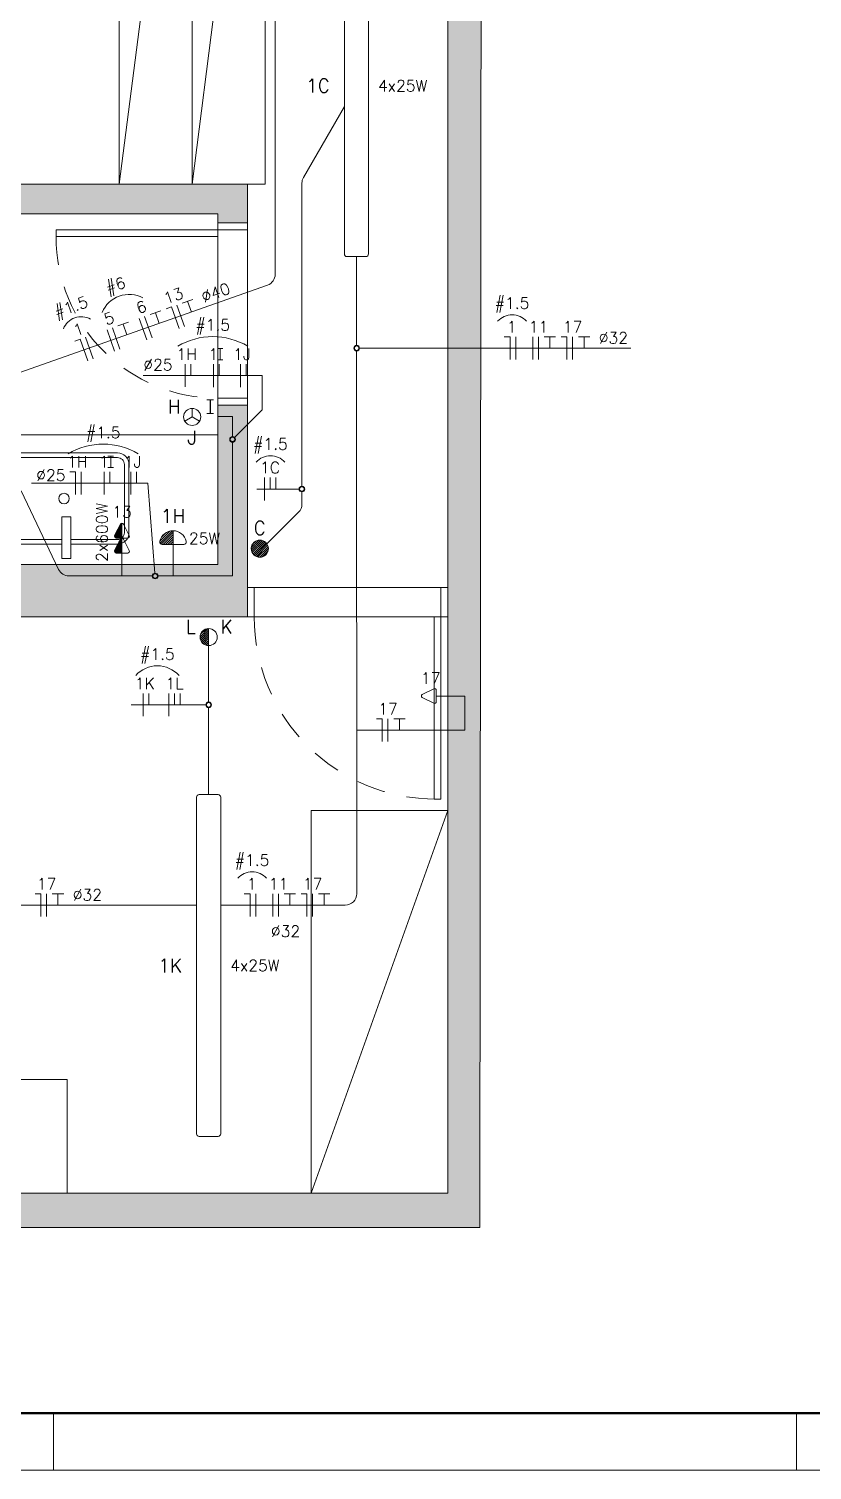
# Model space of a CAD drawing. Extents: x 0 to 175, y -16 to 63.
# Drawn here: x 57.08 to 60.52, y 35.53 to 41.85 of the extents above; entities that cross this region are included whole.
import ezdxf

# ---------------------------------------------------------------- set-up
doc = ezdxf.new("R2010")
doc.units = 0
doc.header["$LTSCALE"] = 0.5
doc.header["$MEASUREMENT"] = 0
doc.linetypes.add('HIDDEN', pattern=[0.375, 0.25, -0.125])
doc.layers.get('0').update_dxf_attribs({"linetype": 'CONTINUOUS'})
doc.layers.add('ARQ - HATCH 01', color=172, linetype='CONTINUOUS', transparency=0.6)
for name, color, linetype, lineweight in [('ARQ - PAR01', 172, 'CONTINUOUS', 30), ('COT01', 1, 'CONTINUOUS', 9), ('ELE01 - ELETROD', 40, 'CONTINUOUS', 20), ('ELE01 - INTER', 100, 'CONTINUOUS', 15), ('ELE01 - INTER TXT', 100, 'CONTINUOUS', 9), ('ELE01 - LAMP', 50, 'CONTINUOUS', 20), ('ELE01 - LAMP TXT', 100, 'CONTINUOUS', 15), ('ELE01 - TOM 127V', 130, 'CONTINUOUS', 15), ('ELE01 - TOM 127V TXT', 130, 'CONTINUOUS', 15), ('ELE03 - CIRCUITOS', 2, 'CONTINUOUS', 5), ('ELE03 - FASE', 242, 'CONTINUOUS', 20), ('ELE03 - NEUTRO', 141, 'CONTINUOUS', 20), ('ELE03 - RETORNO', 173, 'CONTINUOUS', 20), ('ELE03 - TERRA', 112, 'CONTINUOUS', 20), ('Simbologia', 122, 'CONTINUOUS', 20), ('TXT02', 2, 'CONTINUOUS', 20)]:
    doc.layers.add(name, color=color, linetype=linetype, lineweight=lineweight)
for name, color, linetype, lineweight, transparency in [('ARQ - PISO TRANSPARENTE', 121, 'CONTINUOUS', 9, 0.9), ('ARQ - POR01 TRANSPARENTE', 20, 'CONTINUOUS', 9, 0.45), ('ARQ01', 144, 'CONTINUOUS', 9, 0.5), ('ELE01 - INTER HATCH', 100, 'CONTINUOUS', 15, 0.45)]:
    doc.layers.add(name, color=color, linetype=linetype, lineweight=lineweight, transparency=transparency)
doc.layers.add('MARGEM', color=1, linetype='CONTINUOUS')
doc.styles.add('ROMANS', font='romans.shx')
doc.styles.get("Standard").update_dxf_attribs({"font": 'romans.shx'})

# ---------------------------------------------------------------- blocks, each defined once
blk = doc.blocks.new('MAR-A1')
at = {"layer": 'MARGEM', "color": 2, "lineweight": 20}
for p, q in [((-62.1, 0), (-62.1, -1)), ((-49.05, 0), (-49.05, -1))]:
    blk.add_line(p, q, dxfattribs=at)
blk.add_lwpolyline([(-83.1, 58.4), (-83.1, -1), (1, -1), (1, 58.4)], close=True, dxfattribs=at)
at = {"layer": 'MARGEM', "color": 6, "lineweight": 50}
blk.add_lwpolyline([(-80.6, 0), (0, 0), (0, 57.4), (-80.6, 57.4)], close=True, dxfattribs=at)
blk = doc.blocks.new('*U311')
at = {"layer": 'ARQ - HATCH 01'}
h = blk.add_hatch(color=256, dxfattribs=at)
h.dxf.hatch_style = 1
h.paths.add_polyline_path([(2.5318, 5.7897), (2.4, 5.7898), (2.4, 5.98), (2.2, 5.98), (2.2, 5.79), (2.1029, 5.79), (2.1029, 5.64), (2.5318, 5.64)])
h.paths.add_polyline_path([(2.4, 7.13), (2.2, 7.13), (2.2, 6.78), (2.4, 6.78)])
h.paths.add_polyline_path([(12.15, 0.9882), (12.15, 5.78), (3.4321, 5.7898), (3.4321, 5.64), (12, 5.64), (12, 1.1354), (11.3067, 1.1354), (11.3067, 0.9854), (12, 0.9882)])
h.paths.add_polyline_path([(9.47, 4.76), (8.5397, 4.76), (8.5397, 4.63), (9.24, 4.63), (9.24, 1.14), (8.94, 1.14), (8.94, 0.9882), (9.9263, 0.9882), (9.9267, 1.1354), (9.47, 1.1354)], flags=17)
h.paths.add_polyline_path([(7.7, 4.63), (7.7397, 4.63), (7.7397, 4.76), (7.57, 4.76), (7.57, 0.15), (7.02, 0.15), (7.02, 0), (7.72, 0), (7.72, 0.9882), (7.95, 0.9882), (7.95, 1.14), (7.7, 1.14)])
h.paths.add_polyline_path([(5.06, 1.27), (4.2401, 1.27), (4.2401, 1.0727), (4.93, 1.0727), (4.93, 0), (5.64, 0), (5.64, 0.15), (5.06, 0.15)])
h.paths.add_polyline_path([(0.21, 5.64), (0.13, 5.64), (0.13, 6.98), (0.22, 6.98), (0.22, 7.13), (0, 7.13), (0, 1.0727), (0.71, 1.0727), (0.71, 1.27), (0.21, 1.27)])
h.paths.add_polyline_path([(3.08, 1.27), (2.4143, 1.27), (2.2, 1.27), (1.7, 1.27), (1.7, 1.0727), (3.08, 1.0747)])
h.paths.add_polyline_path([(5.06, 4.8377), (4.9353, 4.8377), (4.9353, 4.1977), (5.06, 4.1977)], flags=17)
for p, q in [((5.06, 4.8377), (7.57, 4.5177)), ((5.06, 4.5177), (7.57, 4.5177)), ((5.06, 4.5177), (7.57, 4.1977)), ((12, 3.969), (11.5, 3.969)), ((11.5, 3.969), (11.5, 3.469))]:
    blk.add_line(p, q)
for points in [[(10.32, 5.64), (12, 5.04)], [(10.32, 5.64), (10.32, 5.04), (12, 5.04)], [(7.57, 4.1977), (4.9353, 4.1977), (4.9353, 4.8377), (7.57, 4.8377)], [(7.57, 4.8377), (7.57, 4.76)]]:
    blk.add_lwpolyline(points)
for points in [[(9.14, 3.28), (8.67, 3.28), (8.67, 4.63), (9.24, 4.63), (9.24, 2.48), (9.14, 2.48)], [(9.03, 3.985), (9.2139, 3.985), (9.2139, 3.945), (9.03, 3.945)]]:
    blk.add_lwpolyline(points, close=True)
for points in [[(9.15, 3.985), (9.15, 4.19, 0.414214), (9.1, 4.24), (8.8, 4.24, 0.414214), (8.75, 4.19), (8.75, 3.72, 0.414214), (8.8, 3.67), (9.1, 3.67, 0.414214), (9.15, 3.72), (9.15, 3.945)], [(9.13, 3.985), (9.13, 4.19, 0.414214), (9.1, 4.22), (8.8, 4.22, 0.414214), (8.77, 4.19), (8.77, 3.72, 0.414214), (8.8, 3.69), (9.1, 3.69, 0.414214), (9.13, 3.72), (9.13, 3.945)]]:
    blk.add_lwpolyline(points, format="xyb")
blk.add_circle((8.95, 3.955), 0.0229)
at = {"layer": 'ARQ - PAR01', "lineweight": 20}
blk.add_lwpolyline([(12.15, 0.9882), (12.15, 5.78), (3.4321, 5.7898), (3.4321, 5.64), (12, 5.64), (12, 1.1354), (11.3067, 1.1354), (11.3067, 0.9854), (12, 0.9882), (12.15, 0.9882)], dxfattribs=at)
for points in [[(7.7, 4.63), (7.7397, 4.63), (7.7397, 4.76), (7.57, 4.76), (7.57, 0.15), (7.02, 0.15), (7.02, 0), (7.72, 0), (7.72, 0.9882), (7.95, 0.9882), (7.95, 1.14), (7.7, 1.14)], [(9.47, 4.76), (8.5397, 4.76), (8.5397, 4.63), (9.24, 4.63), (9.24, 1.14), (8.94, 1.14), (8.94, 0.9882), (9.9263, 0.9882), (9.9267, 1.1354), (9.47, 1.1354)]]:
    blk.add_lwpolyline(points, close=True, dxfattribs=at)
at = {"layer": 'ARQ - PISO TRANSPARENTE'}
for p, q in [((9.34, 4.79), (9.34, 5.61)), ((9.47, 5.58), (9.47, 4.79)), ((7.7697, 4.76), (8.5097, 4.76)), ((7.7697, 4.63), (8.5097, 4.63))]:
    blk.add_line(p, q, dxfattribs=at)
at = {"layer": 'ARQ - POR01 TRANSPARENTE'}
for p, q in [((9.34, 5.64), (9.34, 5.61)), ((9.47, 5.64), (9.47, 5.58)), ((9.34, 5.61), (10.27, 5.61)), ((9.47, 5.58), (10.27, 5.58)), ((10.27, 5.58), (10.27, 5.61)), ((7.7397, 4.76), (7.7697, 4.76)), ((7.7697, 4.76), (7.7697, 3.92)), ((8.5097, 4.76), (8.5097, 4.63)), ((8.5097, 4.76), (8.5397, 4.76)), ((9.34, 4.76), (9.34, 4.79)), ((9.34, 4.79), (9.47, 4.79)), ((9.47, 4.76), (9.47, 4.79)), ((7.7997, 4.63), (7.7397, 4.63)), ((7.7997, 3.92), (7.7997, 4.63)), ((8.5397, 4.63), (8.5097, 4.63)), ((7.7697, 3.92), (7.7997, 3.92))]:
    blk.add_line(p, q, dxfattribs=at)
at = {"layer": 'ARQ - POR01 TRANSPARENTE', "linetype": 'HIDDEN', "lineweight": 9}
for centre, radius in [((9.47, 5.59), 0.8), ((7.7997, 4.63), 0.71)]:
    blk.add_arc(centre, radius, 270, 0, dxfattribs=at)
blk = doc.blocks.new('*U141')
at = {"lineweight": 9}
h = blk.add_hatch(dxfattribs=at)
h.set_pattern_fill('ANSI31', color=256, scale=0.075, angle=-90)
h.paths.add_polyline_path([(0, -0.232, -0.284079), (-0.013, -0.224), (-0.064, -0.123, -0.557537), (-0.051, -0.101), (0, -0.101)])
blk.add_line((0, -0.232), (0, -0.101))
blk.add_lwpolyline([(0, 0), (0, -0.101)])
blk.add_lwpolyline([(0.064, -0.123), (0.013, -0.224, -0.618034), (-0.013, -0.224), (-0.064, -0.123, -0.557537), (-0.051, -0.101), (0.051, -0.101, -0.557537)], format="xyb", close=True)
blk = doc.blocks.new('*U160')
blk.add_lwpolyline([(-0.123, -0.064), (-0.224, -0.013, -0.618034), (-0.224, 0.013), (-0.123, 0.064, -0.557537), (-0.101, 0.051), (-0.101, -0.051, -0.557537)], format="xyb", close=True)
blk.add_lwpolyline([(0, 0), (-0.101, 0)])
blk = doc.blocks.new('*U140')
at = {"lineweight": 9}
h = blk.add_hatch(dxfattribs=at)
h.set_pattern_fill('ANSI31', color=256, scale=0.075, angle=-90)
h.paths.add_polyline_path([(0, -0.232, -0.284079), (-0.013, -0.224), (-0.064, -0.123, -0.557537), (-0.051, -0.101), (0, -0.101)])
blk.add_line((0, -0.232), (0, -0.101))
blk.add_lwpolyline([(0.064, -0.123), (0.013, -0.224, -0.618034), (-0.013, -0.224), (-0.064, -0.123, -0.557537), (-0.051, -0.101), (0.051, -0.101, -0.557537)], format="xyb", close=True)
blk = doc.blocks.new('*U135')
at = {"lineweight": 9}
h = blk.add_hatch(dxfattribs=at)
h.set_pattern_fill('ANSI31', color=0, scale=0.075, angle=-90)
h.set_pattern_definition([(315, (-0.000575, 1e-19), (0.00662913, 0.00662913), [])])
h.paths.add_polyline_path([(0, -0.1182), (-0.0629, -0.1182, 0.484596), (-0.0775, -0.1367, 0.349314), (0.0006, -0.1978)])
at = {"color": 0}
for q in [(0, 0), (0.0006, -0.1978)]:
    blk.add_line((0, -0.1182), q, dxfattribs=at)
blk.add_lwpolyline([(0.0629, -0.1182), (-0.0629, -0.1182, 0.484596), (-0.0775, -0.1367, 0.789489), (0.0775, -0.1367, 0.484596)], format="xyb", close=True, dxfattribs=at)
blk = doc.blocks.new('Fio-TERRA')
at = {"layer": 'ELE03 - TERRA'}
for p, q in [((-0.1, 0.2), (0.1, 0.2)), ((0, 0), (0, 0.2))]:
    blk.add_line(p, q, dxfattribs=at)
blk = doc.blocks.new('Fio-FASE')
at = {"layer": 'ELE03 - FASE'}
blk.add_line((0, -0.2), (0, 0.2), dxfattribs=at)
blk = doc.blocks.new('Fio-NEUTRO')
at = {"layer": 'ELE03 - NEUTRO'}
for p, q in [((0, 0.2), (0.1, 0.2)), ((0, -0.2), (0, 0.2))]:
    blk.add_line(p, q, dxfattribs=at)
blk = doc.blocks.new('Fio-RETORNO')
at = {"layer": 'ELE03 - RETORNO'}
blk.add_line((0, 0), (0, 0.2), dxfattribs=at)

msp = doc.modelspace()

# ---------------------------------------------------------------- hatches: boundary and pattern name
at = {"layer": 'ELE01 - INTER HATCH'}
h = msp.add_hatch(dxfattribs=at)
h.set_pattern_fill('ANSI31', color=256, scale=0.05)
h.set_pattern_definition([(45, (8.501104, -14.7139414), (-0.0044194174, 0.0044194174), [])])
edge = h.paths.add_edge_path()
edge.add_arc((58.0907, 39.5712), 0.0375, 0, 360)
h = msp.add_hatch(dxfattribs=at)
h.set_pattern_fill('ANSI31', color=256, scale=0.05)
h.set_pattern_definition([(45, (56.112625, 44.1946015), (-0.0044194174, 0.0044194174), [])])
edge = h.paths.add_edge_path()
edge.add_arc((57.8661, 39.1829), 0.0375, 90, 180)
edge.add_arc((57.8661, 39.1829), 0.0375, 180, 270)
edge.add_line((57.8661, 39.1454), (57.8661, 39.1829))
edge.add_line((57.8661, 39.1829), (57.8661, 39.2204))

# ---------------------------------------------------------------- linework, layer by layer
at = {"layer": 'ELE01 - ELETROD'}
for points in [[(57.0079, 40.3336), (58.1249, 40.7281, 0.317944), (58.1582, 40.7752), (58.1582, 42.3388, -0.122171), (58.164, 42.3622), (58.4353, 42.8754, 0.122171), (58.4411, 42.8988), (58.4411, 43.4658)], [(58.2757, 39.8455), (58.2757, 41.1758, -0.131652), (58.2824, 41.2008), (58.4619, 41.5117)], [(58.5152, 40.439), (58.5161, 38.0562, -0.414327), (58.4661, 38.0062), (57.9192, 38.0062)], [(57.0433, 39.8252), (57.2076, 39.4797, 0.28941), (57.2527, 39.4512), (57.6188, 39.4512)], [(58.1173, 39.5873), (58.2611, 39.7311, 0.198912), (58.2757, 39.7665), (58.2757, 39.8205)]]:
    msp.add_lwpolyline(points, format="xyb", dxfattribs=at)
for points in [[(58.515, 40.8536), (58.5152, 40.4639)], [(57.9711, 40.1515), (57.9061, 40.1515)], [(57.9711, 40.0634), (57.9711, 40.1515)], [(57.6438, 39.4512), (57.9711, 39.4512), (57.9711, 40.0384)], [(57.4855, 39.5012), (57.4855, 39.4512)], [(57.7098, 39.5024), (57.7098, 39.4524)], [(57.8661, 39.1454), (57.8661, 38.8981)], [(58.9161, 38.9243), (58.9913, 38.9243), (58.9913, 38.7743), (58.5158, 38.7743)], [(57.8661, 38.8731), (57.8661, 38.4912)], [(56.099, 38.0062), (57.8131, 38.0062)]]:
    msp.add_lwpolyline(points, dxfattribs=at)
at = {"layer": 'ELE01 - INTER'}
for p, q in [((57.7938, 40.1495), (57.7938, 40.187)), ((57.7938, 40.1495), (57.7613, 40.1307)), ((57.7938, 40.1495), (57.8262, 40.1307)), ((57.8661, 39.1454), (57.8661, 39.2204))]:
    msp.add_line(p, q, dxfattribs=at)
for centre in [(57.7938, 40.1495), (58.0907, 39.5712), (57.8661, 39.1829)]:
    msp.add_circle(centre, 0.0375, dxfattribs=at)
at = {"layer": 'ELE01 - INTER TXT'}
for p, q in [((57.8578, 40.225), (57.8725, 40.225)), ((57.8871, 40.225), (57.8725, 40.225)), ((57.8579, 40.165), (57.8725, 40.165)), ((57.8872, 40.165), (57.8725, 40.165))]:
    msp.add_line(p, q, dxfattribs=at)
at = {"layer": 'ELE01 - LAMP'}
for points in [[(58.568, 40.8648), (58.568, 42.3423, 0.414214), (58.5568, 42.3536), (58.4732, 42.3536, 0.414214), (58.4619, 42.3423), (58.4619, 40.8648, 0.414214), (58.4732, 40.8536), (58.5568, 40.8536, 0.414214)], [(57.9192, 37.0025), (57.9192, 38.48, 0.414214), (57.9079, 38.4912), (57.8243, 38.4912, 0.414214), (57.8131, 38.48), (57.8131, 37.0025, 0.414214), (57.8243, 36.9912), (57.9079, 36.9912, 0.414214)]]:
    msp.add_lwpolyline(points, format="xyb", close=True, dxfattribs=at)
at = {"layer": 'ELE03 - CIRCUITOS'}
for points in [[(59.7201, 40.4515), (58.5286, 40.4515)], [(57.5792, 40.3309), (58.1014, 40.3308), (58.1014, 40.1812), (57.98, 40.0598)], [(57.5994, 39.8587), (57.0886, 39.8586)], [(57.5994, 39.8587), (57.6294, 39.4635)], [(58.2632, 39.833), (58.0771, 39.833)], [(57.5259, 38.8856), (57.8536, 38.8856)]]:
    msp.add_lwpolyline(points, dxfattribs=at)
for centre, radius in [((58.5161, 40.4515), 0.0125), ((58.5161, 40.4515), 0.01), ((57.9711, 40.0509), 0.0125), ((57.9711, 40.0509), 0.01), ((58.2757, 39.833), 0.0125), ((58.2757, 39.833), 0.01), ((57.6313, 39.4511), 0.0125), ((57.6313, 39.4511), 0.01), ((57.8661, 38.8856), 0.0125), ((57.8661, 38.8856), 0.01)]:
    msp.add_circle(centre, radius, dxfattribs=at)
at = {"layer": 'Simbologia'}
for centre, radius, start, end in [((57.5168, 40.5587), 0.1285, 61.62014, 157.27803), ((57.3074, 40.5036), 0.0856, 61.62014, 157.27803), ((59.1985, 40.5121), 0.0856, 42.17105, 137.82895), ((57.8841, 40.2005), 0.3015, 59.31209, 120.68791), ((57.4033, 39.7284), 0.3015, 59.31209, 120.68791), ((58.1375, 39.8935), 0.0856, 42.17105, 137.82895), ((57.6411, 38.9283), 0.1285, 42.17105, 137.82895), ((58.057, 38.0668), 0.0856, 42.17105, 137.82895)]:
    msp.add_arc(centre, radius, start, end, dxfattribs=at)
at = {"layer": 'TXT02'}
for p, q in [((57.9044, 40.4497), (57.9166, 40.4497)), ((57.9288, 40.4497), (57.9166, 40.4497)), ((57.9045, 40.3997), (57.9167, 40.3997)), ((57.9289, 40.3997), (57.9167, 40.3997)), ((57.4236, 39.9776), (57.4358, 39.9776)), ((57.4236, 39.9276), (57.4358, 39.9276)), ((57.448, 39.9776), (57.4358, 39.9776)), ((57.448, 39.9276), (57.4358, 39.9276))]:
    msp.add_line(p, q, dxfattribs=at)

# ---------------------------------------------------------------- block references
at = {"layer": 'ARQ01', "rotation": 270}
msp.add_blockref('*U311', (53.2761, 48.7412), dxfattribs=at)
at = {"layer": 'COT01', "xscale": 0.25, "yscale": 0.25, "zscale": 0.25}
msp.add_blockref('MAR-A1', (72.7098, 35.7757), dxfattribs=at)
at = {"layer": 'ELE01 - LAMP', "xscale": -0.75, "yscale": 0.75, "zscale": 0.75, "rotation": 180}
msp.add_blockref('*U135', (57.7098, 39.5012), dxfattribs=at)
at = {"layer": 'ELE01 - TOM 127V', "xscale": -0.5, "yscale": 0.5, "zscale": 0.5, "rotation": 180}
for name, p in [('*U140', (57.4855, 39.5668)), ('*U141', (57.4855, 39.5012)), ('*U160', (58.9161, 38.9243))]:
    msp.add_blockref(name, p, dxfattribs=at)
at = {"layer": 'ELE03 - FASE', "xscale": -0.25, "yscale": 0.25, "zscale": 0.25}
for p, rotation in [((57.7432, 40.5933), 19.44908365392786), ((57.5782, 40.535), 19.44908365392786), ((57.6018, 40.5433), 19.44908365392786), ((57.3425, 40.4518), 19.44908365392786), ((57.4367, 40.4851), 19.44908365392786), ((57.4603, 40.4934), 19.44908365392786), ((59.2143, 40.4515), 359.9999999999997), ((59.2893, 40.4515), 359.9999999999997), ((59.3143, 40.4515), 359.9999999999997), ((59.4643, 40.4515), 359.9999999999997), ((57.763, 40.3309), 359.9999999999997), ((57.888, 40.3308), 359.9999999999997), ((58.0053, 40.3308), 359.9999999999997), ((57.3071, 39.8587), 359.9999999999997), ((57.4071, 39.8587), 359.9999999999997), ((57.5244, 39.8587), 359.9999999999997), ((58.1107, 39.833), 359.9999999999997), ((57.5786, 38.8856), 359.9999999999998), ((57.6911, 38.8856), 359.9999999999998), ((58.6535, 38.7743), 359.9999999999997), ((57.1547, 38.0062), 359.9999999999997), ((58.0728, 38.0062), 359.9999999999997), ((58.1478, 38.0062), 359.9999999999997), ((58.1728, 38.0062), 359.9999999999997), ((58.3228, 38.0062), 359.9999999999997)]:
    msp.add_blockref('Fio-FASE', p, dxfattribs=dict(at, rotation=rotation))
at = {"layer": 'ELE03 - NEUTRO', "xscale": -0.25, "yscale": 0.25, "zscale": 0.25}
for p, rotation in [((57.7196, 40.585), 19.44908365392786), ((59.1893, 40.4515), 359.9999999999997), ((59.4393, 40.4515), 359.9999999999997), ((57.3189, 40.4434), 19.44908365392786), ((57.2821, 39.8587), 359.9999999999997), ((58.6285, 38.7743), 359.9999999999997), ((57.1297, 38.0062), 359.9999999999997), ((58.0478, 38.0062), 359.9999999999997), ((58.2978, 38.0062), 359.9999999999997)]:
    msp.add_blockref('Fio-NEUTRO', p, dxfattribs=dict(at, rotation=rotation))
at = {"layer": 'ELE03 - RETORNO', "yscale": 0.2499999999999999, "zscale": 0.2499999999999999}
for p, xscale in [((57.788, 40.3309), 0.2499999999999999), ((57.913, 40.3308), 0.2499999999999999), ((58.0303, 40.3308), 0.2499999999999999), ((57.4321, 39.8587), 0.2499999999999999), ((57.5494, 39.8587), 0.2499999999999999), ((58.1357, 39.833), 0.2499999999999999), ((58.1607, 39.833), -0.2499999999999999), ((57.6036, 38.8856), 0.2499999999999999), ((57.7161, 38.8856), 0.2499999999999999), ((57.7411, 38.8856), -0.2499999999999999)]:
    msp.add_blockref('Fio-RETORNO', p, dxfattribs=dict(at, xscale=xscale))
at = {"layer": 'ELE03 - TERRA', "xscale": 0.25, "yscale": 0.25, "zscale": 0.25, "rotation": 19.4490836539282}
for p in [(57.7904, 40.6099), (57.5075, 40.51), (57.6489, 40.56)]:
    msp.add_blockref('Fio-TERRA', p, dxfattribs=at)
at = {"layer": 'ELE03 - TERRA', "xscale": 0.25, "yscale": 0.25, "zscale": 0.25}
for p in [(59.3643, 40.4515), (59.5143, 40.4515), (58.7035, 38.7743), (57.2047, 38.0062), (58.2228, 38.0062), (58.3728, 38.0062)]:
    msp.add_blockref('Fio-TERRA', p, dxfattribs=at)

# ---------------------------------------------------------------- texts
at = {"layer": 'ELE01 - INTER TXT', "char_height": 0.06, "attachment_point": 5}
for s, insert in [('H', (57.715, 40.195)), ('I', (57.8725, 40.195)), ('J', (57.7938, 40.0585)), ('C', (58.0907, 39.6622)), ('L', (57.7874, 39.2284)), ('K', (57.9449, 39.2284))]:
    msp.add_mtext_dynamic_manual_height_columns(s, width=0.024296, gutter_width=6.25, heights=[0], dxfattribs=dict(at, insert=insert))
at = {"layer": 'ELE01 - LAMP TXT', "attachment_point": 5, "style": 'ROMANS'}
for s, insert, char_height in [('1C', (58.3462, 41.6036), 0.06), ('4x25W', (58.718, 41.6036), 0.05), ('1H', (57.7098, 39.7148), 0.06), ('25W', (57.8483, 39.6163), 0.05), ('1K', (57.6974, 37.7412), 0.06), ('4x25W', (58.0692, 37.7412), 0.05)]:
    msp.add_mtext_dynamic_manual_height_columns(s, width=0.036443, gutter_width=9.375, heights=[0], dxfattribs=dict(at, insert=insert, char_height=char_height))
at = {"layer": 'ELE01 - TOM 127V TXT', "insert": (57.3974, 39.6429), "char_height": 0.05, "attachment_point": 5, "rotation": 90}
msp.add_mtext_dynamic_manual_height_columns('2x600W', width=0.024296, gutter_width=6.25, heights=[0], dxfattribs=at)
at = {"layer": 'ELE01 - TOM 127V TXT', "char_height": 0.05, "attachment_point": 5}
for s, insert in [('13', (57.4857, 39.7329)), ('17', (58.8411, 39.0029))]:
    msp.add_mtext_dynamic_manual_height_columns(s, width=0.024296, gutter_width=6.25, heights=[0], dxfattribs=dict(at, insert=insert))
at = {"layer": 'Simbologia', "char_height": 0.05, "rotation": 19.44908, "style": 'ROMANS'}
for s, width, gutter_width, insert, attachment_point in [('#6', 0.107448, 6.25, (57.4597, 40.7204), 5), ('%%C40', 0.135396, 0.25, (57.828, 40.6975), 1), ('#1.5', 0.107448, 6.25, (57.2646, 40.6249), 5)]:
    msp.add_mtext_dynamic_manual_height_columns(s, width=width, gutter_width=gutter_width, heights=[0], dxfattribs=dict(at, insert=insert, attachment_point=attachment_point))
at = {"layer": 'Simbologia', "char_height": 0.05, "style": 'ROMANS'}
for s, width, gutter_width, insert, attachment_point in [('#1.5', 0.107448, 6.25, (59.1985, 40.6407), 5), ('#1.5', 0.107448, 6.25, (57.8841, 40.5451), 5), ('%%C32', 0.135396, 0.25, (59.5789, 40.5215), 1), ('%%C25', 0.135396, 0.25, (57.5792, 40.4033), 1), ('#1.5', 0.107448, 6.25, (57.4033, 40.0729), 5), ('#1.5', 0.107448, 6.25, (58.1375, 40.0222), 5), ('%%C25', 0.135396, 0.25, (57.1093, 39.9188), 1), ('#1.5', 0.107448, 6.25, (57.6411, 39.0998), 5), ('#1.5', 0.107448, 6.25, (58.057, 38.1954), 5), ('%%C32', 0.135396, 0.25, (57.2693, 38.0762), 1), ('%%C32', 0.135396, 0.25, (58.1394, 37.9164), 1)]:
    msp.add_mtext_dynamic_manual_height_columns(s, width=width, gutter_width=gutter_width, heights=[0], dxfattribs=dict(at, insert=insert, attachment_point=attachment_point))
at = {"layer": 'TXT02', "char_height": 0.05, "attachment_point": 5, "rotation": 19.44908}
for s, insert in [('13', (57.7119, 40.6818)), ('6', (57.5705, 40.6319)), ('5', (57.429, 40.582)), ('1', (57.2946, 40.5345))]:
    msp.add_mtext_dynamic_manual_height_columns(s, width=0.107448, gutter_width=6.25, heights=[0], dxfattribs=dict(at, insert=insert))
at = {"layer": 'TXT02', "char_height": 0.05, "attachment_point": 5}
for s, insert in [('1', (59.1968, 40.5454)), ('11', (59.3143, 40.5454)), ('17', (59.4643, 40.5454)), ('1H', (57.7704, 40.4248)), ('1I', (57.8954, 40.4247)), ('1J', (58.0127, 40.4247)), ('1H', (57.2896, 39.9526)), ('1I', (57.4146, 39.9526)), ('1J', (57.5319, 39.9526)), ('1C', (58.1357, 39.9269)), ('1K', (57.5861, 38.9795)), ('1L', (57.7161, 38.9795)), ('17', (58.6535, 38.8682)), ('17', (57.1547, 38.1001)), ('1', (58.0552, 38.1001)), ('11', (58.1728, 38.1001)), ('17', (58.3228, 38.1001))]:
    msp.add_mtext_dynamic_manual_height_columns(s, width=0.107448, gutter_width=6.25, heights=[0], dxfattribs=dict(at, insert=insert))

doc.saveas('drawing.dxf')
